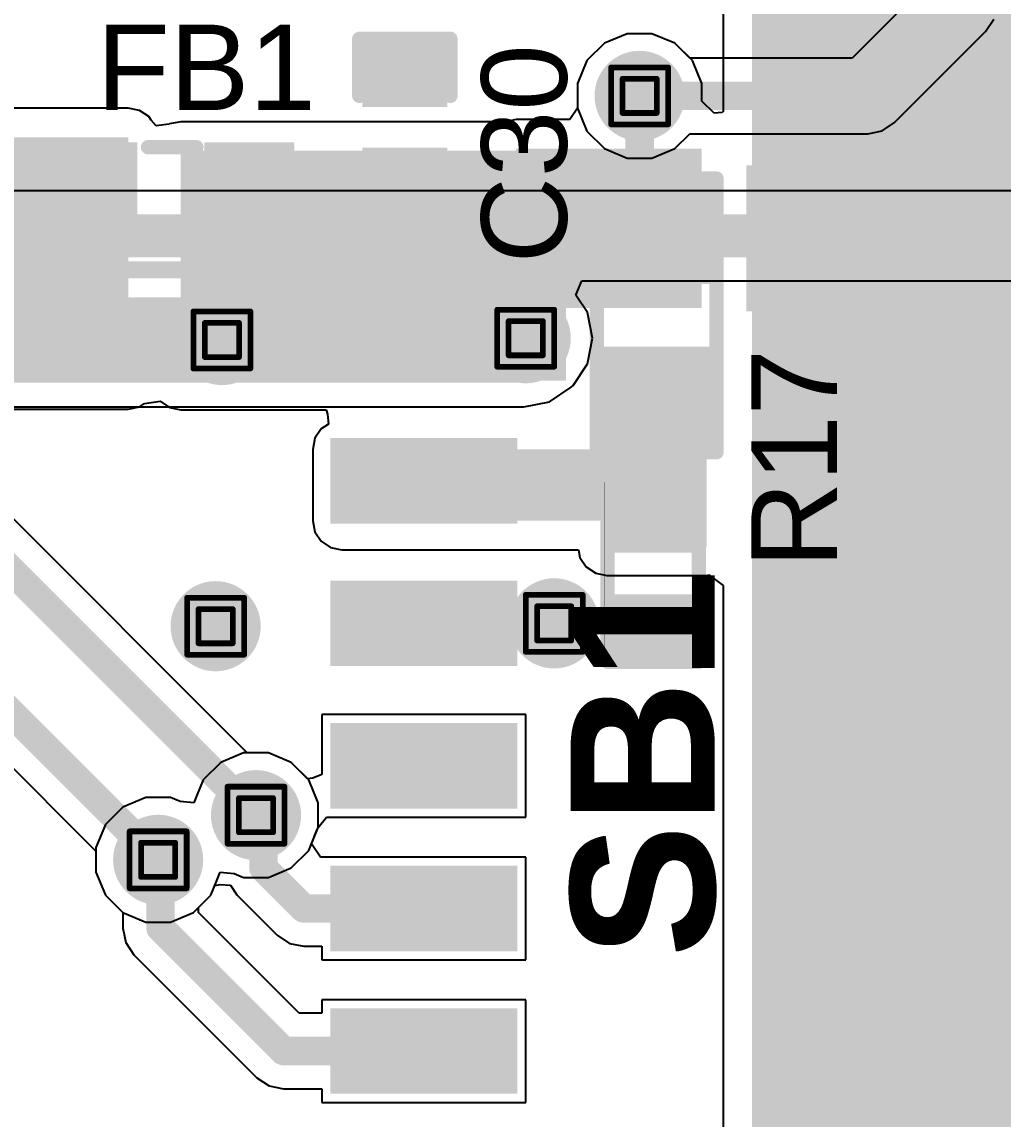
# Model space of a CAD drawing. Header units: inches. Extents: x -6 to 198, y 0 to 119.
# Drawn here: x 48.01 to 56.76, y 12.02 to 21.79 of the extents above; entities that cross this region are included whole.
import ezdxf

# ---------------------------------------------------------------- set-up
doc = ezdxf.new("R2010")
doc.units = ezdxf.units.IN
for name, color, linetype in [('Bottom Layer', 5, 'Continuous'), ('Bottom Solder', 6, 'Continuous'), ('Drill Drawing', 1, 'Continuous'), ('Top Layer', 1, 'Continuous'), ('Top Overlay', 2, 'Continuous'), ('Top Paste', 8, 'Continuous'), ('Top Solder', 216, 'Continuous'), ('Via Holes', 16, 'Continuous')]:
    doc.layers.add(name, color=color, linetype=linetype)
doc.styles.add('Arial', font='', dxfattribs={"height": 0.2})
doc.styles.add('Arial_Bold', font='', dxfattribs={"height": 0.2})
doc.styles.get('Arial').set_extended_font_data('Arial')
doc.styles.get('Arial_Bold').set_extended_font_data('Arial', bold=True)

# ---------------------------------------------------------------- blocks, each defined once
blk = doc.blocks.new('SOP_16_30')
at = {"layer": 'Top Layer'}
for points in [[(1.99390254, 4.724399999999999), (3.45560142, 4.724399999999999), (3.45560142, 4.1656), (1.99390254, 4.1656)], [(1.99390254, 3.4544), (3.45560142, 3.4544), (3.45560142, 2.8956), (1.99390254, 2.8956)], [(1.99390254, 2.1844), (3.45560142, 2.1844), (3.45560142, 1.6256), (1.99390254, 1.6256)], [(1.99390254, 0.9143999999999999), (3.45560142, 0.9143999999999999), (3.45560142, 0.3556), (1.99390254, 0.3556)], [(1.99390254, -0.3556), (3.45560142, -0.3556), (3.45560142, -0.9143999999999999), (1.99390254, -0.9143999999999999)], [(1.99390254, -1.6256), (3.45560142, -1.6256), (3.45560142, -2.1844), (1.99390254, -2.1844)]]:
    blk.add_hatch(color=1, dxfattribs=at).paths.add_polyline_path(points)
at = {"layer": 'Top Paste'}
for points in [[(1.99390254, 4.724399999999999), (3.45560142, 4.724399999999999), (3.45560142, 4.1656), (1.99390254, 4.1656)], [(1.99390254, 3.4544), (3.45560142, 3.4544), (3.45560142, 2.8956), (1.99390254, 2.8956)], [(1.99390254, 2.1844), (3.45560142, 2.1844), (3.45560142, 1.6256), (1.99390254, 1.6256)], [(1.99390254, 0.9143999999999999), (3.45560142, 0.9143999999999999), (3.45560142, 0.3556), (1.99390254, 0.3556)], [(1.99390254, -0.3556), (3.45560142, -0.3556), (3.45560142, -0.9143999999999999), (1.99390254, -0.9143999999999999)], [(1.99390254, -1.6256), (3.45560142, -1.6256), (3.45560142, -2.1844), (1.99390254, -2.1844)]]:
    blk.add_hatch(color=8, dxfattribs=at).paths.add_polyline_path(points)
at = {"layer": 'Top Solder'}
for points in [[(1.89230254, 4.826), (3.55720142, 4.826), (3.55720142, 4.064), (1.89230254, 4.064)], [(1.89230254, 3.556), (3.55720142, 3.556), (3.55720142, 2.794), (1.89230254, 2.794)], [(1.89230254, 2.286), (3.55720142, 2.286), (3.55720142, 1.524), (1.89230254, 1.524)], [(1.89230254, 1.016), (3.55720142, 1.016), (3.55720142, 0.254), (1.89230254, 0.254)], [(1.89230254, -0.254), (3.55720142, -0.254), (3.55720142, -1.016), (1.89230254, -1.016)], [(1.89230254, -1.524), (3.55720142, -1.524), (3.55720142, -2.286), (1.89230254, -2.286)]]:
    blk.add_hatch(color=216, dxfattribs=at).paths.add_polyline_path(points)
at = {"layer": 'Top Overlay', "const_width": 0.1524}
blk.add_lwpolyline([(-2.1209, 5.0546), (2.1209, 5.0546)], dxfattribs=at)
at = {"layer": 'Top Overlay', "const_width": 0.0762}
blk.add_lwpolyline([(2.0828, 5.0546, 1), (2.159, 5.0546, 1)], format="xyb", close=True, dxfattribs=at)
blk = doc.blocks.new('S______B______0402_40')
at = {"layer": 'Top Layer'}
for points in [[(-0.6985, -0.3175), (-0.6985, 0.3174999999999999), (-0.2413000000000001, 0.3175), (-0.2412999999999999, -0.3174999999999999)], [(0.2413000000000001, -0.3175), (0.2412999999999999, 0.3174999999999999), (0.6985, 0.3175), (0.6985, -0.3174999999999999)]]:
    blk.add_hatch(color=1, dxfattribs=at).paths.add_polyline_path(points)
at = {"layer": 'Top Paste'}
for points in [[(-0.6985, -0.3175), (-0.6985, 0.3174999999999999), (-0.2413000000000001, 0.3175), (-0.2412999999999999, -0.3174999999999999)], [(0.2413000000000001, -0.3175), (0.2412999999999999, 0.3174999999999999), (0.6985, 0.3175), (0.6985, -0.3174999999999999)]]:
    blk.add_hatch(color=8, dxfattribs=at).paths.add_polyline_path(points)
at = {"layer": 'Top Solder'}
for points in [[(-0.75350116, -0.3725011600000001), (-0.75350116, 0.3725011599999999), (-0.18629884, 0.3725011600000001), (-0.1862988399999999, -0.3725011599999999)], [(0.18629884, -0.3725011600000001), (0.1862988399999999, 0.3725011599999999), (0.75350116, 0.3725011600000001), (0.75350116, -0.3725011599999999)]]:
    blk.add_hatch(color=216, dxfattribs=at).paths.add_polyline_path(points)
at = {"layer": 'Top Overlay'}
for points, const_width in [([(-0.7874, -0.4064), (-0.7874, 0.4064)], 0.127), ([(0.7874, 0.4064), (-0.7874, 0.4064)], 0.127), ([(0.7874, -0.4064), (0.7874, 0.4064)], 0.127), ([(0.7874, -0.4064), (-0.7874, -0.4064)], 0.127), ([(0.8128, -0.4318), (-0.8128, -0.4318)], 0.0032258)]:
    blk.add_lwpolyline(points, dxfattribs=dict(at, const_width=const_width))
for points, const_width in [([(-0.8191499999999999, 0.4064, 1), (-0.7556499999999999, 0.4064, 1)], 0.0635), ([(-0.8191499999999999, 0.4064, 1), (-0.7556499999999999, 0.4064, 1)], 0.0635), ([(0.7556499999999999, 0.4064, 1), (0.8191499999999999, 0.4064, 1)], 0.0635), ([(0.7556499999999999, 0.4064, 1), (0.8191499999999999, 0.4064, 1)], 0.0635), ([(-0.8191499999999999, -0.4064, 1), (-0.7556499999999999, -0.4064, 1)], 0.0635), ([(-0.8191499999999999, -0.4064, 1), (-0.7556499999999999, -0.4064, 1)], 0.0635), ([(0.7556499999999999, -0.4064, 1), (0.8191499999999999, -0.4064, 1)], 0.0635), ([(0.7556499999999999, -0.4064, 1), (0.8191499999999999, -0.4064, 1)], 0.0635), ([(-0.81360518, -0.4318, 1), (-0.8119948199999999, -0.4318, 1)], 0.0016129), ([(0.8119948199999999, -0.4318, 1), (0.81360518, -0.4318, 1)], 0.0016129)]:
    blk.add_lwpolyline(points, format="xyb", close=True, dxfattribs=dict(at, const_width=const_width))
at = {"layer": 'Top Overlay', "style": 'Arial_Bold'}
blk.add_text('SB1', height=1.27, rotation=-180, dxfattribs=at).set_placement((3.41932768, 0.53356256))
blk = doc.blocks.new('R___0603_53')
at = {"layer": 'Top Layer'}
for points in [[(-0.3809999999999999, 0.4445), (-0.3809999999999999, -0.4445), (-1.143, -0.4445), (-1.143, 0.4445)], [(1.143, 0.4445), (1.143, -0.4445), (0.3809999999999999, -0.4445), (0.3809999999999999, 0.4445)]]:
    blk.add_hatch(color=1, dxfattribs=at).paths.add_polyline_path(points)
at = {"layer": 'Top Paste'}
for points in [[(-0.3809999999999999, 0.4445), (-0.3809999999999999, -0.4445), (-1.143, -0.4445), (-1.143, 0.4445)], [(1.143, 0.4445), (1.143, -0.4445), (0.3809999999999999, -0.4445), (0.3809999999999999, 0.4445)]]:
    blk.add_hatch(color=8, dxfattribs=at).paths.add_polyline_path(points)
at = {"layer": 'Top Solder'}
for points in [[(-0.2794, 0.5460999999999999), (-0.2794, -0.5460999999999999), (-1.2446, -0.5460999999999999), (-1.2446, 0.5460999999999999)], [(1.2446, 0.5460999999999999), (1.2446, -0.5460999999999999), (0.2794, -0.5460999999999999), (0.2794, 0.5460999999999999)]]:
    blk.add_hatch(color=216, dxfattribs=at).paths.add_polyline_path(points)
at = {"layer": 'Top Overlay', "const_width": 0.127}
for points in [[(-1.2192, 0.5334), (1.2192, 0.5334)], [(-1.2192, 0.5334), (-1.2192, -0.5334)], [(1.2192, 0.5334), (1.2192, -0.5334)], [(-1.2192, -0.5334), (1.2192, -0.5334)]]:
    blk.add_lwpolyline(points, dxfattribs=at)
at = {"layer": 'Top Overlay', "const_width": 0.0635}
for points in [[(-1.25095, 0.5334, 1), (-1.18745, 0.5334, 1)], [(-1.25095, 0.5334, 1), (-1.18745, 0.5334, 1)], [(1.18745, 0.5334, 1), (1.25095, 0.5334, 1)], [(1.18745, 0.5334, 1), (1.25095, 0.5334, 1)], [(-1.25095, -0.5334, 1), (-1.18745, -0.5334, 1)], [(-1.25095, -0.5334, 1), (-1.18745, -0.5334, 1)], [(1.18745, -0.5334, 1), (1.25095, -0.5334, 1)], [(1.18745, -0.5334, 1), (1.25095, -0.5334, 1)]]:
    blk.add_lwpolyline(points, format="xyb", close=True, dxfattribs=at)
blk = doc.blocks.new('IND_0603__1608_M_______87')
at = {"layer": 'Top Layer'}
for points in [[(-0.999998, 0.4000004699999999), (-0.3999992, 0.4000004699999999), (-0.3999992, -0.4000004699999999), (-0.999998, -0.4000004699999999)], [(0.40000174, 0.4000004699999999), (1.00000054, 0.4000004699999999), (1.00000054, -0.4000004699999999), (0.40000174, -0.4000004699999999)]]:
    blk.add_hatch(color=1, dxfattribs=at).paths.add_polyline_path(points)
at = {"layer": 'Top Paste'}
for points in [[(-0.999998, 0.4000004699999999), (-0.3999992, 0.4000004699999999), (-0.3999992, -0.4000004699999999), (-0.999998, -0.4000004699999999)], [(0.40000174, 0.4000004699999999), (1.00000054, 0.4000004699999999), (1.00000054, -0.4000004699999999), (0.40000174, -0.4000004699999999)]]:
    blk.add_hatch(color=8, dxfattribs=at).paths.add_polyline_path(points)
at = {"layer": 'Top Solder'}
for points in [[(-1.101598, 0.50160047), (-0.2983992, 0.50160047), (-0.2983992, -0.50160047), (-1.101598, -0.50160047)], [(0.29840174, 0.50160047), (1.10160054, 0.50160047), (1.10160054, -0.50160047), (0.29840174, -0.50160047)]]:
    blk.add_hatch(color=216, dxfattribs=at).paths.add_polyline_path(points)
at = {"layer": 'Top Overlay', "const_width": 0.127}
for points in [[(-0.2032, 0.4571999999999999), (0.2286, 0.4571999999999999)], [(-0.2032, -0.4571999999999999), (0.2286, -0.4571999999999999)]]:
    blk.add_lwpolyline(points, dxfattribs=at)
at = {"layer": 'Top Overlay', "const_width": 0.0635}
for points in [[(-0.23495, 0.4571999999999999, 1), (-0.17145, 0.4571999999999999, 1)], [(0.19685, 0.4571999999999999, 1), (0.26035, 0.4571999999999999, 1)], [(-0.23495, -0.4571999999999999, 1), (-0.17145, -0.4571999999999999, 1)], [(0.19685, -0.4571999999999999, 1), (0.26035, -0.4571999999999999, 1)]]:
    blk.add_lwpolyline(points, format="xyb", close=True, dxfattribs=at)
blk = doc.blocks.new('C___0402_101')
at = {"layer": 'Top Layer'}
for points in [[(-0.6985, -0.3175), (-0.6985, 0.3174999999999999), (-0.2413000000000001, 0.3175), (-0.2412999999999999, -0.3174999999999999)], [(0.2413000000000001, -0.3175), (0.2412999999999999, 0.3174999999999999), (0.6985, 0.3175), (0.6985, -0.3174999999999999)]]:
    blk.add_hatch(color=1, dxfattribs=at).paths.add_polyline_path(points)
at = {"layer": 'Top Paste'}
for points in [[(-0.6985, -0.3175), (-0.6985, 0.3174999999999999), (-0.2413000000000001, 0.3175), (-0.2412999999999999, -0.3174999999999999)], [(0.2413000000000001, -0.3175), (0.2412999999999999, 0.3174999999999999), (0.6985, 0.3175), (0.6985, -0.3174999999999999)]]:
    blk.add_hatch(color=8, dxfattribs=at).paths.add_polyline_path(points)
at = {"layer": 'Top Solder'}
for points in [[(-0.7584998799999999, -0.3774998800000001), (-0.7584998799999999, 0.3774998799999999), (-0.1813001200000001, 0.3774998800000001), (-0.1813001199999999, -0.3774998799999999)], [(0.1813001200000001, -0.3774998800000001), (0.1813001199999999, 0.3774998799999999), (0.7584998799999999, 0.3774998800000001), (0.7584998799999999, -0.3774998799999999)]]:
    blk.add_hatch(color=216, dxfattribs=at).paths.add_polyline_path(points)
at = {"layer": 'Top Overlay', "const_width": 0.127}
for points in [[(-0.2794, 0.4064), (-0.7874, 0.4064)], [(-0.7874, -0.4064), (-0.7874, 0.4064)], [(0.7874, 0.4064), (0.2794, 0.4064)], [(0.7874, -0.4064), (0.7874, 0.4064)], [(-0.2794, -0.4064), (-0.7874, -0.4064)], [(0.7874, -0.4064), (0.2794, -0.4064)]]:
    blk.add_lwpolyline(points, dxfattribs=at)
at = {"layer": 'Top Overlay', "const_width": 0.0635}
for points in [[(-0.8191499999999999, 0.4064, 1), (-0.7556499999999999, 0.4064, 1)], [(-0.8191499999999999, 0.4064, 1), (-0.7556499999999999, 0.4064, 1)], [(-0.31115, 0.4064, 1), (-0.24765, 0.4064, 1)], [(0.24765, 0.4064, 1), (0.31115, 0.4064, 1)], [(0.7556499999999999, 0.4064, 1), (0.8191499999999999, 0.4064, 1)], [(0.7556499999999999, 0.4064, 1), (0.8191499999999999, 0.4064, 1)], [(-0.8191499999999999, -0.4064, 1), (-0.7556499999999999, -0.4064, 1)], [(-0.8191499999999999, -0.4064, 1), (-0.7556499999999999, -0.4064, 1)], [(-0.31115, -0.4064, 1), (-0.24765, -0.4064, 1)], [(0.24765, -0.4064, 1), (0.31115, -0.4064, 1)], [(0.7556499999999999, -0.4064, 1), (0.8191499999999999, -0.4064, 1)], [(0.7556499999999999, -0.4064, 1), (0.8191499999999999, -0.4064, 1)]]:
    blk.add_lwpolyline(points, format="xyb", close=True, dxfattribs=at)
blk = doc.blocks.new('RVE1A471M0605_110')
at = {"layer": 'Top Layer'}
for points in [[(-4.419993699999999, 0.5999987999999999), (-0.9200007, 0.5999987999999999), (-0.9200007, -0.5999987999999999), (-4.419993699999999, -0.5999987999999999)], [(0.9200007, 0.5999987999999999), (4.419993699999999, 0.5999987999999999), (4.419993699999999, -0.5999987999999999), (0.9200007, -0.5999987999999999)]]:
    blk.add_hatch(color=1, dxfattribs=at).paths.add_polyline_path(points)
at = {"layer": 'Top Paste'}
for points in [[(-4.419993699999999, 0.5999987999999999), (-0.9200007, 0.5999987999999999), (-0.9200007, -0.5999987999999999), (-4.419993699999999, -0.5999987999999999)], [(0.9200007, 0.5999987999999999), (4.419993699999999, 0.5999987999999999), (4.419993699999999, -0.5999987999999999), (0.9200007, -0.5999987999999999)]]:
    blk.add_hatch(color=8, dxfattribs=at).paths.add_polyline_path(points)
at = {"layer": 'Top Solder'}
for points in [[(-4.4707937, 0.6507987999999999), (-0.8692006999999999, 0.6507987999999999), (-0.8692006999999999, -0.6507987999999999), (-4.4707937, -0.6507987999999999)], [(0.8692006999999999, 0.6507987999999999), (4.4707937, 0.6507987999999999), (4.4707937, -0.6507987999999999), (0.8692006999999999, -0.6507987999999999)]]:
    blk.add_hatch(color=216, dxfattribs=at).paths.add_polyline_path(points)
at = {"layer": 'Top Overlay', "const_width": 0.127}
for points in [[(-3.376168, 1.9800316), (-1.9800316, 3.376168)], [(-1.9800316, 3.376168), (3.376168, 3.376168)], [(3.3694878, 0.7076948), (3.376168, 3.376168)], [(-3.376168, 0.6858), (-3.376168, 1.9800316)], [(-3.937, 0.8000999999999999), (-3.937, 1.5367)], [(-4.3053, 1.1684), (-3.5687, 1.1684)], [(-3.375659999999999, -1.9812), (-3.3622996, -0.6858)], [(3.3556194, -0.7392669999999999), (3.375659999999999, -3.375659999999999)], [(-3.375659999999999, -1.9812), (-1.9812, -3.375659999999999)], [(-1.9812, -3.375659999999999), (3.375659999999999, -3.375659999999999)]]:
    blk.add_lwpolyline(points, dxfattribs=at)
at = {"layer": 'Top Overlay', "const_width": 0.0635}
for points in [[(-2.0117816, 3.376168, 1), (-1.9482816, 3.376168, 1)], [(-2.0117816, 3.376168, 1), (-1.9482816, 3.376168, 1)], [(3.344418, 3.376168, 1), (3.407918, 3.376168, 1)], [(3.344418, 3.376168, 1), (3.407918, 3.376168, 1)], [(-3.407918, 1.9800316, 1), (-3.344418, 1.9800316, 1)], [(-3.407918, 1.9800316, 1), (-3.344418, 1.9800316, 1)], [(-3.96875, 1.5367, 1), (-3.90525, 1.5367, 1)], [(-4.337050000000001, 1.1684, 1), (-4.27355, 1.1684, 1)], [(-3.600449999999999, 1.1684, 1), (-3.53695, 1.1684, 1)], [(-3.96875, 0.8000999999999999, 1), (-3.90525, 0.8000999999999999, 1)], [(-3.407918, 0.6858, 1), (-3.344418, 0.6858, 1)], [(3.3377378, 0.7076948, 1), (3.4012378, 0.7076948, 1)], [(-3.3940496, -0.6858, 1), (-3.330549599999999, -0.6858, 1)], [(3.3238694, -0.7392669999999999, 1), (3.3873694, -0.7392669999999999, 1)], [(-3.40741, -1.9812, 1), (-3.34391, -1.9812, 1)], [(-3.40741, -1.9812, 1), (-3.34391, -1.9812, 1)], [(-2.01295, -3.375659999999999, 1), (-1.94945, -3.375659999999999, 1)], [(-2.01295, -3.375659999999999, 1), (-1.94945, -3.375659999999999, 1)], [(3.34391, -3.375659999999999, 1), (3.40741, -3.375659999999999, 1)], [(3.34391, -3.375659999999999, 1), (3.40741, -3.375659999999999, 1)]]:
    blk.add_lwpolyline(points, format="xyb", close=True, dxfattribs=at)

msp = doc.modelspace()

# ---------------------------------------------------------------- hatches: boundary and pattern name
at = {"layer": 'Bottom Layer'}
h = msp.add_hatch(color=5, dxfattribs=at)
edge = h.paths.add_edge_path()
edge.add_arc((53.51796255999999, 21.13264252), 0.2999994, 0, 360)
h = msp.add_hatch(color=5, dxfattribs=at)
edge = h.paths.add_edge_path()
edge.add_arc((49.79547572, 18.95816884), 0.2999994, 0, 360)
h = msp.add_hatch(color=5, dxfattribs=at)
edge = h.paths.add_edge_path()
edge.add_arc((52.50300142, 18.9738), 0.2999994, 0, 360)
h = msp.add_hatch(color=5, dxfattribs=at)
edge = h.paths.add_edge_path()
edge.add_arc((52.75661533999999, 16.4338), 0.2999994, 0, 360)
h = msp.add_hatch(color=5, dxfattribs=at)
edge = h.paths.add_edge_path()
edge.add_arc((49.73950174, 16.4084), 0.2999994, 0, 360)
h = msp.add_hatch(color=5, dxfattribs=at)
edge = h.paths.add_edge_path()
edge.add_arc((50.09923432, 14.72493626), 0.2999994, 0, 360)
h = msp.add_hatch(color=5, dxfattribs=at)
edge = h.paths.add_edge_path()
edge.add_arc((49.22709992, 14.32712146), 0.2999994, 0, 360)
at = {"layer": 'Bottom Solder'}
h = msp.add_hatch(color=6, dxfattribs=at)
edge = h.paths.add_edge_path()
edge.add_arc((53.51796255999999, 21.13264252), 0.4015993999999999, 0, 360)
h = msp.add_hatch(color=6, dxfattribs=at)
edge = h.paths.add_edge_path()
edge.add_arc((49.79547572, 18.95816884), 0.4015993999999999, 0, 360)
h = msp.add_hatch(color=6, dxfattribs=at)
edge = h.paths.add_edge_path()
edge.add_arc((52.50300142, 18.9738), 0.4015993999999999, 0, 360)
h = msp.add_hatch(color=6, dxfattribs=at)
edge = h.paths.add_edge_path()
edge.add_arc((52.75661533999999, 16.4338), 0.4015993999999999, 0, 360)
h = msp.add_hatch(color=6, dxfattribs=at)
edge = h.paths.add_edge_path()
edge.add_arc((49.73950174, 16.4084), 0.4015993999999999, 0, 360)
h = msp.add_hatch(color=6, dxfattribs=at)
edge = h.paths.add_edge_path()
edge.add_arc((50.09923432, 14.72493626), 0.4015993999999999, 0, 360)
h = msp.add_hatch(color=6, dxfattribs=at)
edge = h.paths.add_edge_path()
edge.add_arc((49.22709992, 14.32712146), 0.4015993999999999, 0, 360)
at = {"layer": 'Top Layer'}
for points in [[(54.5207063, 8.4904453), (58.35649746, 8.4904453), (58.35649746, 23.9438815), (54.5207063, 23.9438815)], [(45.0596, 18.60131916), (48.96099936, 18.60131916), (48.96099936, 20.76463208), (45.0596, 20.76463208)], [(49.42854732, 18.59511648), (52.86281528, 18.59511648), (52.86281528, 20.6437992), (49.42854732, 20.6437992)], [(52.41618676, 19.24308572), (54.06952355999999, 19.24308572), (54.06952355999999, 20.6629), (52.41618676, 20.6629)], [(53.22567459999999, 17.1196), (54.1147, 17.1196), (54.1147, 18.796), (53.22567459999999, 18.796)], [(53.24966489999999, 17.1196), (53.95594746, 17.1196), (53.95594746, 18.76098864), (53.24966489999999, 18.76098864)], [(50.86350253999999, 17.3482), (53.98216026, 17.3482), (53.98216026, 17.9832), (50.86350253999999, 17.9832)]]:
    msp.add_hatch(color=1, dxfattribs=at).paths.add_polyline_path(points)
h = msp.add_hatch(color=1, dxfattribs=at)
edge = h.paths.add_edge_path()
edge.add_arc((53.51796255999999, 21.13264252), 0.2999994, 0, 360)
h = msp.add_hatch(color=1, dxfattribs=at)
edge = h.paths.add_edge_path()
edge.add_arc((49.79547572, 18.95816884), 0.2999994, 0, 360)
h = msp.add_hatch(color=1, dxfattribs=at)
edge = h.paths.add_edge_path()
edge.add_arc((52.50300142, 18.9738), 0.2999994, 0, 360)
h = msp.add_hatch(color=1, dxfattribs=at)
edge = h.paths.add_edge_path()
edge.add_arc((52.75661533999999, 16.4338), 0.2999994, 0, 360)
h = msp.add_hatch(color=1, dxfattribs=at)
edge = h.paths.add_edge_path()
edge.add_arc((49.73950174, 16.4084), 0.2999994, 0, 360)
h = msp.add_hatch(color=1, dxfattribs=at)
edge = h.paths.add_edge_path()
edge.add_arc((50.09923432, 14.72493626), 0.2999994, 0, 360)
h = msp.add_hatch(color=1, dxfattribs=at)
edge = h.paths.add_edge_path()
edge.add_arc((49.22709992, 14.32712146), 0.2999994, 0, 360)
at = {"layer": 'Top Solder'}
h = msp.add_hatch(color=216, dxfattribs=at)
edge = h.paths.add_edge_path()
edge.add_arc((53.51796255999999, 21.13264252), 0.4015993999999999, 0, 360)
h = msp.add_hatch(color=216, dxfattribs=at)
edge = h.paths.add_edge_path()
edge.add_arc((49.79547572, 18.95816884), 0.4015993999999999, 0, 360)
h = msp.add_hatch(color=216, dxfattribs=at)
edge = h.paths.add_edge_path()
edge.add_arc((52.50300142, 18.9738), 0.4015993999999999, 0, 360)
h = msp.add_hatch(color=216, dxfattribs=at)
edge = h.paths.add_edge_path()
edge.add_arc((52.75661533999999, 16.4338), 0.4015993999999999, 0, 360)
h = msp.add_hatch(color=216, dxfattribs=at)
edge = h.paths.add_edge_path()
edge.add_arc((49.73950174, 16.4084), 0.4015993999999999, 0, 360)
h = msp.add_hatch(color=216, dxfattribs=at)
edge = h.paths.add_edge_path()
edge.add_arc((50.09923432, 14.72493626), 0.4015993999999999, 0, 360)
h = msp.add_hatch(color=216, dxfattribs=at)
edge = h.paths.add_edge_path()
edge.add_arc((49.22709992, 14.32712146), 0.4015993999999999, 0, 360)
at = {"layer": 'Via Holes'}
h = msp.add_hatch(color=7, dxfattribs=at)
edge = h.paths.add_edge_path()
edge.add_arc((53.51796255999999, 21.13264252), 0.1499997, 0, 360)
h = msp.add_hatch(color=7, dxfattribs=at)
edge = h.paths.add_edge_path()
edge.add_arc((49.79547572, 18.95816884), 0.1499997, 0, 360)
h = msp.add_hatch(color=7, dxfattribs=at)
edge = h.paths.add_edge_path()
edge.add_arc((52.50300142, 18.9738), 0.1499997, 0, 360)
h = msp.add_hatch(color=7, dxfattribs=at)
edge = h.paths.add_edge_path()
edge.add_arc((49.73950174, 16.4084), 0.1499997, 0, 360)
h = msp.add_hatch(color=7, dxfattribs=at)
edge = h.paths.add_edge_path()
edge.add_arc((52.75661533999999, 16.4338), 0.1499997, 0, 360)
h = msp.add_hatch(color=7, dxfattribs=at)
edge = h.paths.add_edge_path()
edge.add_arc((50.09923432, 14.72493626), 0.1499997, 0, 360)
h = msp.add_hatch(color=7, dxfattribs=at)
edge = h.paths.add_edge_path()
edge.add_arc((49.22709992, 14.32712146), 0.1499997, 0, 360)

# ---------------------------------------------------------------- linework, layer by layer
at = {"layer": 'Bottom Layer'}
for p, q in [((56.02593061999999, 22.08317402), (55.4120685, 21.4693119)), ((56.60066149999999, 21.7056589), (56.67364332, 21.81488398)), ((55.78958361999999, 20.89458102), (56.60066149999999, 21.7056589)), ((53.2041481, 21.60230122), (53.04830386, 21.44645698)), ((53.40776466, 21.68664192), (53.2041481, 21.60230122)), ((53.62816046, 21.68664192), (53.40776466, 21.68664192)), ((53.83177702, 21.60230122), (53.62816046, 21.68664192)), ((53.96476634, 21.4693119), (53.83177702, 21.60230122)), ((53.04830386, 21.44645698), (52.96396315999999, 21.24284042)), ((55.4120685, 21.4693119), (53.96476634, 21.4693119)), ((52.96396315999999, 21.24284042), (52.96396315999999, 21.02244462)), ((52.96396315999999, 21.02244462), (53.04830386, 20.81882806)), ((53.04830386, 20.81882806), (53.2041481, 20.66298382)), ((55.55152211999999, 20.79597314), (55.68036107999999, 20.82160174)), ((55.68036107999999, 20.82160174), (55.78958361999999, 20.89458102)), ((53.83177702, 20.66298382), (53.96476634, 20.79597314)), ((53.96476634, 20.79597314), (55.55152211999999, 20.79597314)), ((53.2041481, 20.66298382), (53.40776466, 20.57864312)), ((53.62816046, 20.57864312), (53.83177702, 20.66298382)), ((53.40776466, 20.57864312), (53.62816046, 20.57864312)), ((64.44474792, 20.28700286), (37.82808284, 20.28700286)), ((52.94945214, 19.3571749), (53.00190059999999, 19.4841749)), ((53.00190059999999, 19.4841749), (64.27847698, 19.4841749)), ((53.05330512, 19.20174214), (52.94945214, 19.3571749)), ((53.09864665999999, 18.9738), (53.05330512, 19.20174214)), ((53.05330512, 18.74585786), (53.09864665999999, 18.9738)), ((52.92418676, 18.55261466), (53.05330512, 18.74585786)), ((52.71531493999999, 18.40786514), (52.90855559999999, 18.5369835)), ((52.90855559999999, 18.5369835), (52.92418676, 18.55261466)), ((52.48737026, 18.3625236), (52.71531493999999, 18.40786514)), ((19.6057393, 18.3625236), (52.48737026, 18.3625236)), ((50.02135792, 15.27893566), (47.37151815999999, 17.92877542)), ((46.37137792, 16.70672046), (48.67310052, 14.40499786)), ((50.20943222, 15.27893566), (50.02135792, 15.27893566)), ((50.41304878, 15.19459496), (50.20943222, 15.27893566)), ((50.56889302, 15.03875072), (50.41304878, 15.19459496)), ((50.65323372, 14.83513416), (50.56889302, 15.03875072)), ((50.65323372, 14.61473836), (50.65323372, 14.83513416)), ((50.56889302, 14.4111218), (50.65323372, 14.61473836)), ((48.67310052, 14.40499786), (48.67310052, 14.21692356)), ((50.41304878, 14.25527756), (50.56889302, 14.4111218)), ((48.67310052, 14.21692356), (48.75744122, 14.013307)), ((49.75039072, 14.1427835), (49.78110186, 14.21692102)), ((49.78110186, 14.21692102), (49.90369496, 14.20628604)), ((49.90369496, 14.20628604), (49.98903642, 14.17093686)), ((50.20943222, 14.17093686), (50.41304878, 14.25527756)), ((49.69675862, 14.013307), (49.75039072, 14.1427835)), ((49.98903642, 14.17093686), (50.20943222, 14.17093686)), ((48.75744122, 14.013307), (48.91328546, 13.85746276)), ((49.54091438, 13.85746276), (49.69675862, 14.013307)), ((48.91328546, 13.85746276), (49.11690202, 13.77312206)), ((49.33729782, 13.77312206), (49.54091438, 13.85746276)), ((49.11690202, 13.77312206), (49.33729782, 13.77312206))]:
    msp.add_line(p, q, dxfattribs=at)
for points, const_width in [([(55.55152211999999, 21.13264252), (56.36259999999999, 21.9437204)], 0.254), ([(53.51796255999999, 21.13264252), (55.55152211999999, 21.13264252)], 0.254), ([(20.87721504, 19.88558888), (64.44474792, 19.88558888)], 0.3809999999999999), ([(52.48737026, 18.95816884), (52.50300142, 18.9738)], 0.7619999999999999), ([(34.65950142, 18.95816884), (49.79547572, 18.95816884)], 0.7619999999999999), ([(49.79547572, 18.95816884), (52.48737026, 18.95816884)], 0.7619999999999999), ([(47.13345665999999, 17.69071392), (50.09923432, 14.72493626)], 0.254), ([(46.51083154, 17.04338984), (49.22709992, 14.32712146)], 0.254)]:
    msp.add_lwpolyline(points, dxfattribs=dict(at, const_width=const_width))
for points, const_width in [([(53.45446256, 21.13264252, 1), (53.58146255999999, 21.13264252, 1)], 0.127), ([(55.48802212, 21.13264252, 1), (55.61502211999999, 21.13264252, 1)], 0.127), ([(55.48802212, 21.13264252, 1), (55.61502211999999, 21.13264252, 1)], 0.127), ([(52.31250142, 18.9738, 1), (52.69350142, 18.9738, 1)], 0.3809999999999999), ([(49.60497571999999, 18.95816884, 1), (49.98597572, 18.95816884, 1)], 0.3809999999999999), ([(49.60497571999999, 18.95816884, 1), (49.98597572, 18.95816884, 1)], 0.3809999999999999), ([(52.29687026, 18.95816884, 1), (52.67787025999999, 18.95816884, 1)], 0.3809999999999999), ([(52.29687026, 18.95816884, 1), (52.67787025999999, 18.95816884, 1)], 0.3809999999999999), ([(50.03573432, 14.72493626, 1), (50.16273432, 14.72493626, 1)], 0.127), ([(49.16359992, 14.32712146, 1), (49.29059992, 14.32712146, 1)], 0.127)]:
    msp.add_lwpolyline(points, format="xyb", close=True, dxfattribs=dict(at, const_width=const_width))
at = {"layer": 'Drill Drawing', "const_width": 0.0508}
for points in [[(53.26396256, 21.38664252), (53.77196256, 21.38664252)], [(53.26396256, 20.87864252), (53.26396256, 21.38664252)], [(53.77196256, 20.87864252), (53.77196256, 21.38664252)], [(53.36556256, 21.28504252), (53.67036256, 21.28504252)], [(53.36556256, 20.98024252), (53.36556256, 21.28504252)], [(53.67036256, 20.98024252), (53.67036256, 21.28504252)], [(53.36556256, 20.98024252), (53.67036256, 20.98024252)], [(53.26396256, 20.87864252), (53.77196256, 20.87864252)], [(49.54147571999999, 19.21216884), (50.04947572, 19.21216884)], [(49.54147571999999, 18.70416884), (49.54147571999999, 19.21216884)], [(50.04947572, 18.70416884), (50.04947572, 19.21216884)], [(52.24900141999999, 19.2278), (52.75700141999999, 19.2278)], [(52.24900141999999, 18.7198), (52.24900141999999, 19.2278)], [(52.75700141999999, 18.7198), (52.75700141999999, 19.2278)], [(49.64307572, 19.11056884), (49.94787572, 19.11056884)], [(49.64307572, 18.80576884), (49.64307572, 19.11056884)], [(49.94787572, 18.80576884), (49.94787572, 19.11056884)], [(52.35060141999999, 19.1262), (52.65540141999999, 19.1262)], [(52.35060141999999, 18.8214), (52.35060141999999, 19.1262)], [(52.65540141999999, 18.8214), (52.65540141999999, 19.1262)], [(49.64307572, 18.80576884), (49.94787572, 18.80576884)], [(52.35060141999999, 18.8214), (52.65540141999999, 18.8214)], [(49.54147571999999, 18.70416884), (50.04947572, 18.70416884)], [(52.24900141999999, 18.7198), (52.75700141999999, 18.7198)], [(52.50261534, 16.6878), (53.01061534, 16.6878)], [(52.50261534, 16.1798), (52.50261534, 16.6878)], [(53.01061534, 16.1798), (53.01061534, 16.6878)], [(49.48550174, 16.6624), (49.99350174, 16.6624)], [(49.48550174, 16.1544), (49.48550174, 16.6624)], [(49.99350174, 16.1544), (49.99350174, 16.6624)], [(49.58710174, 16.5608), (49.89190174, 16.5608)], [(49.58710174, 16.256), (49.58710174, 16.5608)], [(49.89190174, 16.256), (49.89190174, 16.5608)], [(52.60421534, 16.5862), (52.90901534, 16.5862)], [(52.60421534, 16.2814), (52.60421534, 16.5862)], [(52.90901534, 16.2814), (52.90901534, 16.5862)], [(49.58710174, 16.256), (49.89190174, 16.256)], [(52.60421534, 16.2814), (52.90901534, 16.2814)], [(49.48550174, 16.1544), (49.99350174, 16.1544)], [(52.50261534, 16.1798), (53.01061534, 16.1798)], [(49.84523432, 14.97893626), (50.35323432, 14.97893626)], [(49.84523432, 14.47093626), (49.84523432, 14.97893626)], [(50.35323432, 14.47093626), (50.35323432, 14.97893626)], [(49.94683432, 14.87733626), (50.25163432, 14.87733626)], [(49.94683432, 14.57253626), (49.94683432, 14.87733626)], [(50.25163432, 14.57253626), (50.25163432, 14.87733626)], [(48.97309992, 14.58112146), (49.48109992, 14.58112146)], [(48.97309992, 14.07312146), (48.97309992, 14.58112146)], [(49.48109992, 14.07312146), (49.48109992, 14.58112146)], [(49.94683432, 14.57253626), (50.25163432, 14.57253626)], [(49.07469992, 14.47952146), (49.37949992, 14.47952146)], [(49.07469992, 14.17472146), (49.07469992, 14.47952146)], [(49.37949992, 14.17472146), (49.37949992, 14.47952146)], [(49.84523432, 14.47093626), (50.35323432, 14.47093626)], [(49.07469992, 14.17472146), (49.37949992, 14.17472146)], [(48.97309992, 14.07312146), (49.48109992, 14.07312146)]]:
    msp.add_lwpolyline(points, dxfattribs=at)
at = {"layer": 'Drill Drawing', "const_width": 0.0254}
for points in [[(53.25126255999999, 21.38664252, 1), (53.27666255999999, 21.38664252, 1)], [(53.25126255999999, 21.38664252, 1), (53.27666255999999, 21.38664252, 1)], [(53.75926256, 21.38664252, 1), (53.78466255999999, 21.38664252, 1)], [(53.75926256, 21.38664252, 1), (53.78466255999999, 21.38664252, 1)], [(53.35286256, 21.28504252, 1), (53.37826256, 21.28504252, 1)], [(53.35286256, 21.28504252, 1), (53.37826256, 21.28504252, 1)], [(53.65766256, 21.28504252, 1), (53.68306256, 21.28504252, 1)], [(53.65766256, 21.28504252, 1), (53.68306256, 21.28504252, 1)], [(53.35286256, 20.98024252, 1), (53.37826256, 20.98024252, 1)], [(53.35286256, 20.98024252, 1), (53.37826256, 20.98024252, 1)], [(53.65766256, 20.98024252, 1), (53.68306256, 20.98024252, 1)], [(53.65766256, 20.98024252, 1), (53.68306256, 20.98024252, 1)], [(53.25126255999999, 20.87864252, 1), (53.27666255999999, 20.87864252, 1)], [(53.25126255999999, 20.87864252, 1), (53.27666255999999, 20.87864252, 1)], [(53.75926256, 20.87864252, 1), (53.78466255999999, 20.87864252, 1)], [(53.75926256, 20.87864252, 1), (53.78466255999999, 20.87864252, 1)], [(49.52877572, 19.21216884, 1), (49.55417572, 19.21216884, 1)], [(49.52877572, 19.21216884, 1), (49.55417572, 19.21216884, 1)], [(50.03677572, 19.21216884, 1), (50.06217571999999, 19.21216884, 1)], [(50.03677572, 19.21216884, 1), (50.06217571999999, 19.21216884, 1)], [(52.23630142, 19.2278, 1), (52.26170141999999, 19.2278, 1)], [(52.23630142, 19.2278, 1), (52.26170141999999, 19.2278, 1)], [(52.74430142, 19.2278, 1), (52.76970142, 19.2278, 1)], [(52.74430142, 19.2278, 1), (52.76970142, 19.2278, 1)], [(49.63037572, 19.11056884, 1), (49.65577571999999, 19.11056884, 1)], [(49.63037572, 19.11056884, 1), (49.65577571999999, 19.11056884, 1)], [(49.93517572, 19.11056884, 1), (49.96057571999999, 19.11056884, 1)], [(49.93517572, 19.11056884, 1), (49.96057571999999, 19.11056884, 1)], [(52.33790142, 19.1262, 1), (52.36330142, 19.1262, 1)], [(52.33790142, 19.1262, 1), (52.36330142, 19.1262, 1)], [(52.64270142, 19.1262, 1), (52.66810142, 19.1262, 1)], [(52.64270142, 19.1262, 1), (52.66810142, 19.1262, 1)], [(49.63037572, 18.80576884, 1), (49.65577571999999, 18.80576884, 1)], [(49.63037572, 18.80576884, 1), (49.65577571999999, 18.80576884, 1)], [(49.93517572, 18.80576884, 1), (49.96057571999999, 18.80576884, 1)], [(49.93517572, 18.80576884, 1), (49.96057571999999, 18.80576884, 1)], [(52.33790142, 18.8214, 1), (52.36330142, 18.8214, 1)], [(52.33790142, 18.8214, 1), (52.36330142, 18.8214, 1)], [(52.64270142, 18.8214, 1), (52.66810142, 18.8214, 1)], [(52.64270142, 18.8214, 1), (52.66810142, 18.8214, 1)], [(49.52877572, 18.70416884, 1), (49.55417572, 18.70416884, 1)], [(49.52877572, 18.70416884, 1), (49.55417572, 18.70416884, 1)], [(50.03677572, 18.70416884, 1), (50.06217571999999, 18.70416884, 1)], [(50.03677572, 18.70416884, 1), (50.06217571999999, 18.70416884, 1)], [(52.23630142, 18.7198, 1), (52.26170141999999, 18.7198, 1)], [(52.23630142, 18.7198, 1), (52.26170141999999, 18.7198, 1)], [(52.74430142, 18.7198, 1), (52.76970142, 18.7198, 1)], [(52.74430142, 18.7198, 1), (52.76970142, 18.7198, 1)], [(52.48991534, 16.6878, 1), (52.51531534, 16.6878, 1)], [(52.48991534, 16.6878, 1), (52.51531534, 16.6878, 1)], [(52.99791533999999, 16.6878, 1), (53.02331533999999, 16.6878, 1)], [(52.99791533999999, 16.6878, 1), (53.02331533999999, 16.6878, 1)], [(49.47280174, 16.6624, 1), (49.49820174, 16.6624, 1)], [(49.47280174, 16.6624, 1), (49.49820174, 16.6624, 1)], [(49.98080174, 16.6624, 1), (50.00620173999999, 16.6624, 1)], [(49.98080174, 16.6624, 1), (50.00620173999999, 16.6624, 1)], [(49.57440174, 16.5608, 1), (49.59980174, 16.5608, 1)], [(49.57440174, 16.5608, 1), (49.59980174, 16.5608, 1)], [(49.87920174, 16.5608, 1), (49.90460174, 16.5608, 1)], [(49.87920174, 16.5608, 1), (49.90460174, 16.5608, 1)], [(52.59151533999999, 16.5862, 1), (52.61691534000001, 16.5862, 1)], [(52.59151533999999, 16.5862, 1), (52.61691534000001, 16.5862, 1)], [(52.89631533999999, 16.5862, 1), (52.92171534000001, 16.5862, 1)], [(52.89631533999999, 16.5862, 1), (52.92171534000001, 16.5862, 1)], [(49.57440174, 16.256, 1), (49.59980174, 16.256, 1)], [(49.57440174, 16.256, 1), (49.59980174, 16.256, 1)], [(49.87920174, 16.256, 1), (49.90460174, 16.256, 1)], [(49.87920174, 16.256, 1), (49.90460174, 16.256, 1)], [(52.59151533999999, 16.2814, 1), (52.61691534000001, 16.2814, 1)], [(52.59151533999999, 16.2814, 1), (52.61691534000001, 16.2814, 1)], [(52.89631533999999, 16.2814, 1), (52.92171534000001, 16.2814, 1)], [(52.89631533999999, 16.2814, 1), (52.92171534000001, 16.2814, 1)], [(49.47280174, 16.1544, 1), (49.49820174, 16.1544, 1)], [(49.47280174, 16.1544, 1), (49.49820174, 16.1544, 1)], [(49.98080174, 16.1544, 1), (50.00620173999999, 16.1544, 1)], [(49.98080174, 16.1544, 1), (50.00620173999999, 16.1544, 1)], [(52.48991534, 16.1798, 1), (52.51531534, 16.1798, 1)], [(52.48991534, 16.1798, 1), (52.51531534, 16.1798, 1)], [(52.99791533999999, 16.1798, 1), (53.02331533999999, 16.1798, 1)], [(52.99791533999999, 16.1798, 1), (53.02331533999999, 16.1798, 1)], [(49.83253432, 14.97893626, 1), (49.85793432, 14.97893626, 1)], [(49.83253432, 14.97893626, 1), (49.85793432, 14.97893626, 1)], [(50.34053432, 14.97893626, 1), (50.36593431999999, 14.97893626, 1)], [(50.34053432, 14.97893626, 1), (50.36593431999999, 14.97893626, 1)], [(49.93413432, 14.87733626, 1), (49.95953432, 14.87733626, 1)], [(49.93413432, 14.87733626, 1), (49.95953432, 14.87733626, 1)], [(50.23893432, 14.87733626, 1), (50.26433432, 14.87733626, 1)], [(50.23893432, 14.87733626, 1), (50.26433432, 14.87733626, 1)], [(48.96039991999999, 14.58112146, 1), (48.98579992, 14.58112146, 1)], [(48.96039991999999, 14.58112146, 1), (48.98579992, 14.58112146, 1)], [(49.46839992, 14.58112146, 1), (49.49379992, 14.58112146, 1)], [(49.46839992, 14.58112146, 1), (49.49379992, 14.58112146, 1)], [(49.93413432, 14.57253626, 1), (49.95953432, 14.57253626, 1)], [(49.93413432, 14.57253626, 1), (49.95953432, 14.57253626, 1)], [(50.23893432, 14.57253626, 1), (50.26433432, 14.57253626, 1)], [(50.23893432, 14.57253626, 1), (50.26433432, 14.57253626, 1)], [(49.06199992, 14.47952146, 1), (49.08739992, 14.47952146, 1)], [(49.06199992, 14.47952146, 1), (49.08739992, 14.47952146, 1)], [(49.36679992, 14.47952146, 1), (49.39219992, 14.47952146, 1)], [(49.36679992, 14.47952146, 1), (49.39219992, 14.47952146, 1)], [(49.83253432, 14.47093626, 1), (49.85793432, 14.47093626, 1)], [(49.83253432, 14.47093626, 1), (49.85793432, 14.47093626, 1)], [(50.34053432, 14.47093626, 1), (50.36593431999999, 14.47093626, 1)], [(50.34053432, 14.47093626, 1), (50.36593431999999, 14.47093626, 1)], [(49.06199992, 14.17472146, 1), (49.08739992, 14.17472146, 1)], [(49.06199992, 14.17472146, 1), (49.08739992, 14.17472146, 1)], [(49.36679992, 14.17472146, 1), (49.39219992, 14.17472146, 1)], [(49.36679992, 14.17472146, 1), (49.39219992, 14.17472146, 1)], [(48.96039991999999, 14.07312146, 1), (48.98579992, 14.07312146, 1)], [(48.96039991999999, 14.07312146, 1), (48.98579992, 14.07312146, 1)], [(49.46839992, 14.07312146, 1), (49.49379992, 14.07312146, 1)], [(49.46839992, 14.07312146, 1), (49.49379992, 14.07312146, 1)]]:
    msp.add_lwpolyline(points, format="xyb", close=True, dxfattribs=at)
at = {"layer": 'Top Layer'}
for p, q in [((54.26173043999999, 21.88982414), (54.26173043999999, 20.99269868)), ((53.2041481, 21.60230122), (53.04830386, 21.44645698)), ((53.40776466, 21.68664192), (53.2041481, 21.60230122)), ((53.62816046, 21.68664192), (53.40776466, 21.68664192)), ((53.83177702, 21.60230122), (53.62816046, 21.68664192)), ((53.98762126, 21.44645698), (53.83177702, 21.60230122)), ((53.04830386, 21.44645698), (52.96396315999999, 21.24284042)), ((54.07196196, 21.24284042), (53.98762126, 21.44645698)), ((52.96396315999999, 21.24284042), (52.96396315999999, 21.02244716)), ((54.07196196, 21.0860386), (54.07196196, 21.24284042)), ((48.96099936, 21.02360794), (45.0596, 21.02360794)), ((49.06010507999999, 21.003895), (48.96099936, 21.02360794)), ((52.96396315999999, 21.02244716), (52.89676491999999, 20.92187586)), ((54.18098892, 20.9790538), (54.07196196, 21.0860386)), ((49.1441232, 20.94775592), (49.06010507999999, 21.003895)), ((49.16602054, 20.91498484), (49.1441232, 20.94775592)), ((52.41618676, 20.92187586), (52.32017222, 20.9027776)), ((52.89676491999999, 20.92187586), (52.41618676, 20.92187586)), ((54.25398598, 20.98516758), (54.18098892, 20.9790538)), ((54.26173043999999, 20.99269868), (54.25398598, 20.98516758)), ((49.21091504, 20.86519576), (49.16602054, 20.91498484)), ((49.32632248, 20.88097932), (49.21091504, 20.86519576)), ((49.3294416, 20.88306466), (49.32632248, 20.88097932)), ((49.42854732, 20.9027776), (49.3294416, 20.88306466)), ((52.32017222, 20.9027776), (49.42854732, 20.9027776)), ((49.06010507999999, 18.36205624), (49.105693, 18.39251846)), ((49.105693, 18.39251846), (49.24542602, 18.41199264)), ((49.24542602, 18.41199264), (49.3294416, 18.35585356)), ((45.0596, 18.3423433), (48.96099936, 18.3423433)), ((48.96099936, 18.3423433), (49.06010507999999, 18.36205624)), ((49.3294416, 18.35585356), (49.42854732, 18.33614062)), ((49.42854732, 18.33614062), (50.72333264, 18.33614062)), ((50.72333264, 18.33614062), (50.73756426, 18.29674268)), ((50.73756426, 18.29674268), (50.74445782, 18.20914062)), ((50.74445782, 18.20914062), (50.6803787, 18.16632384)), ((50.62423962, 18.08230572), (50.60452668, 17.9832)), ((50.6803787, 18.16632384), (50.62423962, 18.08230572)), ((50.60452668, 17.9832), (50.60452668, 17.3482)), ((50.60452668, 17.3482), (50.62423962, 17.24909428)), ((50.62423962, 17.24909428), (50.6803787, 17.16507616)), ((50.6803787, 17.16507616), (50.76439682, 17.10893708)), ((50.76439682, 17.10893708), (50.86350253999999, 17.08922414)), ((50.86350253999999, 17.08922414), (52.9727414, 17.08922414)), ((52.9727414, 17.08922414), (52.98641168, 17.02049428)), ((52.98641168, 17.02049428), (53.04255075999999, 16.93647616)), ((53.04255075999999, 16.93647616), (53.12656887999999, 16.88033708)), ((53.12656887999999, 16.88033708), (53.22567459999999, 16.86062414)), ((53.22567459999999, 16.86062414), (54.1147, 16.86062414)), ((54.1147, 16.86062414), (54.1347279, 16.86460686)), ((54.1347279, 16.86460686), (54.26173043999999, 16.77124408)), ((54.26173043999999, 16.77124408), (54.26173043999999, 9.160624299999998)), ((52.50300142, 15.621), (50.68570254, 15.621)), ((50.68570254, 15.621), (50.68570254, 15.08787686)), ((52.50300142, 14.7066), (52.50300142, 15.621)), ((49.98903642, 15.27893566), (49.78541986, 15.19459496)), ((50.20943222, 15.27893566), (49.98903642, 15.27893566)), ((50.41304878, 15.19459496), (50.20943222, 15.27893566)), ((49.78541986, 15.19459496), (49.62957562, 15.03875072)), ((50.55870254, 15.0489412), (50.41304878, 15.19459496)), ((50.6058424, 15.05429298), (50.55870254, 15.0489412)), ((50.68570254, 15.08787686), (50.6058424, 15.05429298)), ((49.62957562, 15.03875072), (49.57594352, 14.90927422)), ((49.11690202, 14.88112086), (48.91328546, 14.79678016)), ((49.33729782, 14.88112086), (49.11690202, 14.88112086)), ((49.42263928, 14.84577168), (49.33729782, 14.88112086)), ((49.57594352, 14.90927422), (49.54523237999999, 14.8351367)), ((48.91328546, 14.79678016), (48.75744122, 14.64093592)), ((49.54523237999999, 14.8351367), (49.42263928, 14.84577168)), ((50.65323626, 14.61473582), (50.7273052, 14.70659746)), ((50.7273052, 14.70659746), (50.78023626, 14.7066)), ((50.78023626, 14.7066), (52.50300142, 14.7066)), ((48.75744122, 14.64093592), (48.67310052, 14.43731936)), ((50.59284014, 14.46893474), (50.64556546, 14.59622176)), ((50.64556546, 14.59622176), (50.65323626, 14.61473582)), ((50.67341655999999, 14.34970968), (50.59284014, 14.46893474)), ((48.67310052, 14.43731936), (48.67310052, 14.21692356)), ((50.68570508, 14.35100254), (50.67341655999999, 14.34970968)), ((50.68570508, 14.351), (50.68570508, 14.35100254)), ((52.50300142, 14.351), (50.68570508, 14.351)), ((52.50300142, 13.4366), (52.50300142, 14.351)), ((48.67310052, 14.21692356), (48.75744122, 14.013307)), ((49.69675862, 14.013307), (49.73188174, 14.0981049)), ((49.73188174, 14.0981049), (49.77835104, 14.10866368)), ((49.77835104, 14.10866368), (49.87074608, 14.10147802)), ((49.87074608, 14.10147802), (49.92737537999999, 14.0167233)), ((48.75744122, 14.013307), (48.91205102, 13.8586972)), ((49.58538978, 13.90193816), (49.69675862, 14.013307)), ((49.92737537999999, 14.0167233), (50.28836018, 13.6557385)), ((49.58538978, 13.85923314), (49.58538978, 13.90193816)), ((48.91205102, 13.8586972), (48.91205102, 13.71977952)), ((50.48415354, 12.96046938), (49.58538978, 13.85923314)), ((48.91205102, 13.71977952), (48.93767962, 13.59094056)), ((48.93767962, 13.59094056), (49.0106589, 13.48171802)), ((50.28836018, 13.6557385), (50.39758272, 13.58275922)), ((50.39758272, 13.58275922), (50.52642168, 13.55713062)), ((50.52642168, 13.55713062), (50.68570254, 13.55713062)), ((50.68570254, 13.55713062), (50.68570254, 13.4366)), ((49.0106589, 13.48171802), (50.10663842, 12.3857385)), ((50.68570254, 13.4366), (52.50300142, 13.4366)), ((52.50300142, 13.081), (50.68570254, 13.081)), ((50.68570254, 13.081), (50.68570254, 12.96046938)), ((52.50300142, 12.1666), (52.50300142, 13.081)), ((50.68570254, 12.96046938), (50.48415354, 12.96046938)), ((50.10663842, 12.3857385), (50.21586095999999, 12.31275922)), ((50.21586095999999, 12.31275922), (50.34469992, 12.28713062)), ((50.34469992, 12.28713062), (50.68570254, 12.28713062)), ((50.68570254, 12.28713062), (50.68570254, 12.1666)), ((50.68570254, 12.1666), (52.50300142, 12.1666))]:
    msp.add_line(p, q, dxfattribs=at)
for points, const_width in [([(53.51796255999999, 19.93916256), (53.51796255999999, 21.13264252)], 0.254), ([(53.5178, 19.939), (53.51796255999999, 19.93916256)], 0.254), ([(53.67019999999999, 17.53235), (53.67019999999999, 18.415)], 0.3809999999999999), ([(51.59435197999999, 17.7038), (51.60070198, 17.71015)], 0.508), ([(53.5178, 17.37995), (53.67019999999999, 17.53235)], 0.3809999999999999), ([(50.09923432, 14.72493626), (50.16543687999999, 14.6587337)], 0.254), ([(50.16543687999999, 14.2547848), (50.16543687999999, 14.6587337)], 0.254), ([(49.22709992, 14.32712146), (49.2487204, 14.30550098)], 0.254), ([(49.2487204, 13.71977952), (49.2487204, 14.30550098)], 0.254), ([(50.16543687999999, 14.2547848), (50.52642168, 13.8938)], 0.254), ([(50.52642168, 13.8938), (51.59435197999999, 13.8938)], 0.254), ([(49.2487204, 13.71977952), (50.34469992, 12.6238)], 0.254), ([(50.34469992, 12.6238), (51.59435197999999, 12.6238)], 0.254)]:
    msp.add_lwpolyline(points, dxfattribs=dict(at, const_width=const_width))
for points, const_width in [([(53.45446256, 21.13264252, 1), (53.58146255999999, 21.13264252, 1)], 0.127), ([(53.45429999999999, 19.939, 1), (53.5813, 19.939, 1)], 0.127), ([(53.45446256, 19.93916256, 1), (53.58146255999999, 19.93916256, 1)], 0.127), ([(53.45446256, 19.93916256, 1), (53.58146255999999, 19.93916256, 1)], 0.127), ([(53.57494999999999, 18.415, 1), (53.76545, 18.415, 1)], 0.1905), ([(51.46735198, 17.7038, 1), (51.72135198, 17.7038, 1)], 0.254), ([(51.47370197999999, 17.71015, 1), (51.72770198, 17.71015, 1)], 0.254), ([(53.57494999999999, 17.53235, 1), (53.76545, 17.53235, 1)], 0.1905), ([(53.57494999999999, 17.53235, 1), (53.76545, 17.53235, 1)], 0.1905), ([(53.42255, 17.37995, 1), (53.61304999999999, 17.37995, 1)], 0.1905), ([(50.03573432, 14.72493626, 1), (50.16273432, 14.72493626, 1)], 0.127), ([(50.10193688, 14.6587337, 1), (50.22893688, 14.6587337, 1)], 0.127), ([(50.10193688, 14.6587337, 1), (50.22893688, 14.6587337, 1)], 0.127), ([(49.16359992, 14.32712146, 1), (49.29059992, 14.32712146, 1)], 0.127), ([(49.1852204, 14.30550098, 1), (49.3122204, 14.30550098, 1)], 0.127), ([(49.1852204, 14.30550098, 1), (49.3122204, 14.30550098, 1)], 0.127), ([(50.10193688, 14.2547848, 1), (50.22893688, 14.2547848, 1)], 0.127), ([(50.10193688, 14.2547848, 1), (50.22893688, 14.2547848, 1)], 0.127), ([(50.46292168, 13.8938, 1), (50.58992168, 13.8938, 1)], 0.127), ([(50.46292168, 13.8938, 1), (50.58992168, 13.8938, 1)], 0.127), ([(51.53085197999999, 13.8938, 1), (51.65785197999999, 13.8938, 1)], 0.127), ([(49.1852204, 13.71977952, 1), (49.3122204, 13.71977952, 1)], 0.127), ([(49.1852204, 13.71977952, 1), (49.3122204, 13.71977952, 1)], 0.127), ([(50.28119992, 12.6238, 1), (50.40819992, 12.6238, 1)], 0.127), ([(50.28119992, 12.6238, 1), (50.40819992, 12.6238, 1)], 0.127), ([(51.53085197999999, 12.6238, 1), (51.65785197999999, 12.6238, 1)], 0.127)]:
    msp.add_lwpolyline(points, format="xyb", close=True, dxfattribs=dict(at, const_width=const_width))

# ---------------------------------------------------------------- block references
for name, p in [('RVE1A471M0605_110', (58.9407, 19.8628)), ('IND_0603__1608_M_______87', (49.33949999999999, 20.2184)), ('SOP_16_30', (48.8696, 14.5288))]:
    msp.add_blockref(name, p)
for name, p, rotation in [('C___0402_101', (51.42564264, 20.85324252), 270), ('R___0603_53', (53.67019999999999, 19.177), 90), ('S______B______0402_40', (53.63844999999999, 16.8783), 270)]:
    msp.add_blockref(name, p, dxfattribs=dict(rotation=rotation))

# ---------------------------------------------------------------- texts
at = {"layer": 'Top Overlay', "style": 'Arial'}
msp.add_text('FB1', height=0.7619999999999999, dxfattribs=at).set_placement((48.67938702, 21.00592446))
at = {"layer": 'Top Overlay'}
for s, height, style, p in [('C30', 0.7619999999999999, 'Arial', (52.86873602, 19.64046364)), ('R17', 0.7619999999999999, 'Arial', (55.27560446, 16.92639236)), ('SB1', 1.27, 'Arial_Bold', (54.1868868, 13.45897232))]:
    msp.add_text(s, height=height, rotation=90, dxfattribs=dict(at, style=style)).set_placement(p)

doc.saveas('drawing.dxf')
